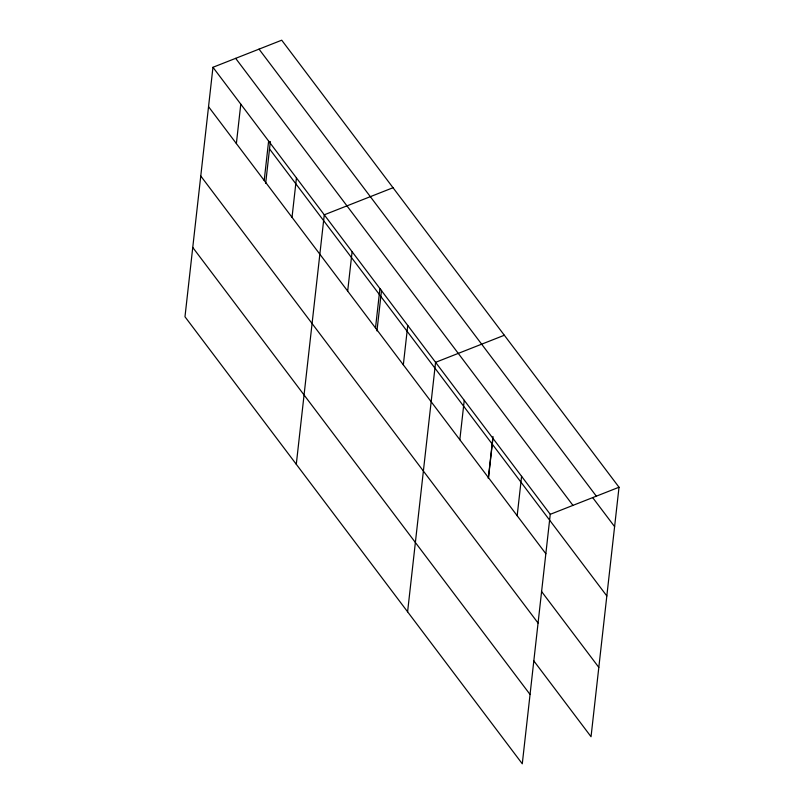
<?xml version="1.0" encoding="UTF-8"?>
<svg xmlns="http://www.w3.org/2000/svg" width="804" height="804" viewBox="0 0 804 804"><rect width="100%" height="100%" fill="white"/><g stroke="black" fill="none" stroke-linecap="round" stroke-linejoin="round"><path stroke-width="1.21" d="M212.959 67.285L184.98 316.766L522.278 763.8L550.258 514.319L212.959 67.285L281.722 40.2L619.02 487.234L591.04 736.715L533.695 660.717M236.366 143.574L240.788 104.168M264.194 180.458L268.616 141.052M265.662 183.412L270.355 141.504M292.023 217.331L296.445 177.925M296.284 464.29L324.273 214.809L393.035 187.724M347.68 291.098L352.102 251.692M375.508 327.972L379.92 288.566M376.965 330.936L381.528 290.264M403.327 364.855L407.749 325.449M407.598 611.804L435.577 362.333L504.339 335.248M459.828 439.738L464.25 400.332M488.279 478.45L492.983 436.542M488.5 477.727L492.922 438.321M517.173 515.726L521.595 476.32M550.258 514.319L619.02 487.234M259.029 49.134L596.337 496.179M592.719 497.646L614.608 526.64M235.652 58.35L572.95 505.384M269.521 148.931L606.829 595.965M208.537 106.691L545.846 553.725M541.474 591.392L598.819 667.39M200.769 176.016L538.067 623.05M192.749 247.441L530.057 694.475"/></g></svg>
